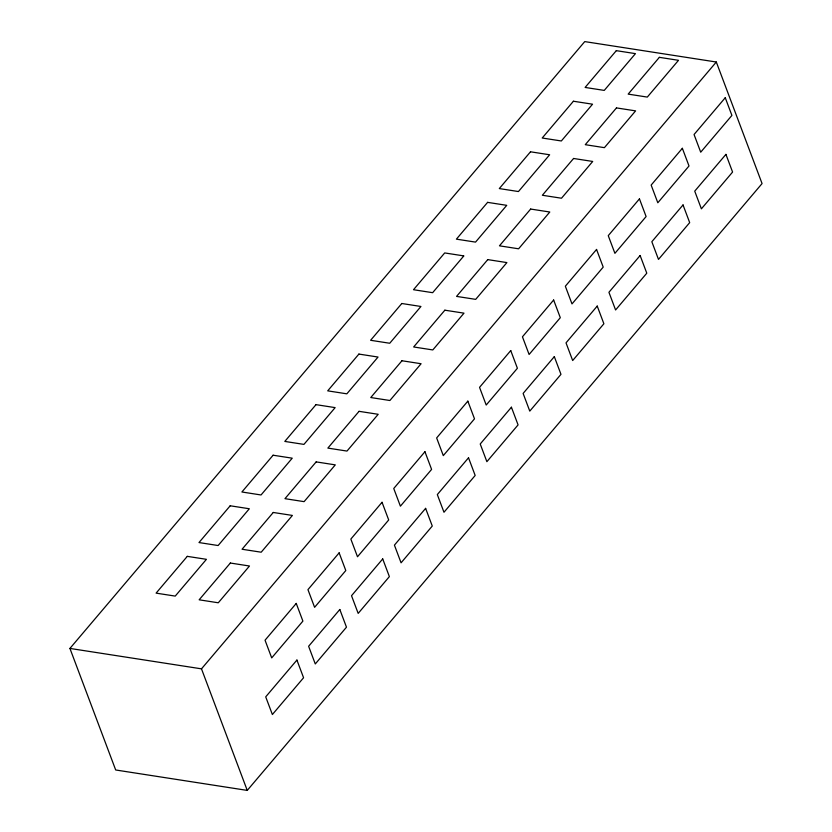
<?xml version="1.0" encoding="UTF-8"?>
<svg xmlns="http://www.w3.org/2000/svg" width="832" height="832" viewBox="0 0 832 832"><rect width="100%" height="100%" fill="white"/><g stroke="black" fill="none" stroke-linecap="round" stroke-linejoin="round"><path stroke-width="1.25" d="M69.93 648.43L584.75 41.6L716.31 62.015L762.07 183.57L247.25 790.4L115.69 769.985L69.93 648.43L201.49 668.845L716.31 62.015M463.632 256.152L432.64 292.687L413.504 289.713L444.704 252.938L463.84 255.902M201.49 668.845L247.25 790.4M187.294 556.358L156.094 593.133L175.23 596.097L206.43 559.322L187.294 556.358M230.194 505.783L198.994 542.558L218.13 545.532L249.33 508.758L230.194 505.783M273.104 455.218L241.894 491.993L261.04 494.967L292.24 458.182L273.104 455.218M316.004 404.643L284.804 441.428L303.94 444.392L335.14 407.618L316.004 404.643M358.904 354.078L327.704 390.853L346.84 393.827L378.04 357.042L358.904 354.078M401.804 303.503L370.604 340.288L389.74 343.252L420.94 306.478L401.804 303.503M487.604 202.363L456.404 239.148L475.54 242.112L506.74 205.338L487.604 202.363M530.504 151.798L499.304 188.573L518.44 191.547L549.64 154.773L530.504 151.798M573.414 101.234L542.204 138.008L561.34 140.972L592.55 104.198L573.414 101.234M616.314 50.658L585.114 87.433L604.25 90.407L635.45 53.633L616.314 50.658M230.35 563.035L199.15 599.81L218.286 602.784L249.486 566.01L230.35 563.035M273.26 512.47L242.05 549.245L261.196 552.209L292.396 515.434L273.26 512.47M316.16 461.895L284.96 498.67L304.096 501.644L335.296 464.87L316.16 461.895M359.06 411.33L327.86 448.105L346.996 451.069L378.196 414.294L359.06 411.33M401.96 360.755L370.76 397.54L389.896 400.504L421.096 363.73L401.96 360.755M444.86 310.19L413.66 346.965L432.796 349.939L463.996 313.154L444.86 310.19M487.76 259.615L456.56 296.4L475.696 299.364L506.896 262.59L487.76 259.615M530.66 209.05L499.46 245.825L518.596 248.799L549.796 212.014L530.66 209.05M573.57 158.475L542.36 195.26L561.496 198.224L592.706 161.45L573.57 158.475M616.47 107.91L585.27 144.685L604.406 147.659L635.606 110.874L616.47 107.91M659.37 57.335L628.17 94.12L647.306 97.084L678.506 60.31L659.37 57.335M296.244 603.429L265.044 640.214L271.7 657.894L302.9 621.109L296.244 603.429M339.144 552.864L307.944 589.638L314.6 607.318L345.8 570.544L339.144 552.864M382.044 502.289L350.844 539.074L357.5 556.754L388.7 519.969L382.044 502.289M424.944 451.724L393.744 488.498L400.4 506.178L431.6 469.404L424.944 451.724M467.844 401.149L436.644 437.934L443.3 455.614L474.5 418.839L467.844 401.149M510.744 350.584L479.544 387.358L486.2 405.038L517.4 368.264L510.744 350.584M553.644 300.019L522.444 336.794L529.1 354.474L560.3 317.699L553.644 300.019M596.554 249.444L565.344 286.218L572 303.909L603.21 267.124L596.554 249.444M639.454 198.879L608.254 235.654L614.91 253.334L646.11 216.559L639.454 198.879M682.354 148.304L651.154 185.089L657.81 202.769L689.01 165.984L682.354 148.304M725.254 97.739L694.054 134.514L700.71 152.194L731.91 115.419L725.254 97.739M296.92 660.067L265.71 696.852L272.376 714.532L303.576 677.747L296.92 660.067M339.82 609.502L308.62 646.277L315.276 663.957L346.476 627.182L339.82 609.502M382.72 558.927L351.52 595.712L358.176 613.392L389.376 576.607L382.72 558.927M425.62 508.362L394.42 545.137L401.076 562.817L432.276 526.042L425.62 508.362M468.52 457.787L437.32 494.572L443.976 512.252L475.176 475.467L468.52 457.787M511.42 407.222L480.22 443.997L486.876 461.677L518.076 424.902L511.42 407.222M554.32 356.647L523.12 393.432L529.776 411.112L560.976 374.338L554.32 356.647M597.23 306.082L566.02 342.857L572.676 360.537L603.886 323.762L597.23 306.082M640.13 255.518L608.93 292.292L615.586 309.972L646.786 273.198L640.13 255.518M683.03 204.942L651.83 241.717L658.486 259.407L689.686 222.622L683.03 204.942M725.93 154.378L694.73 191.152L701.386 208.832L732.586 172.058L725.93 154.378"/></g></svg>
